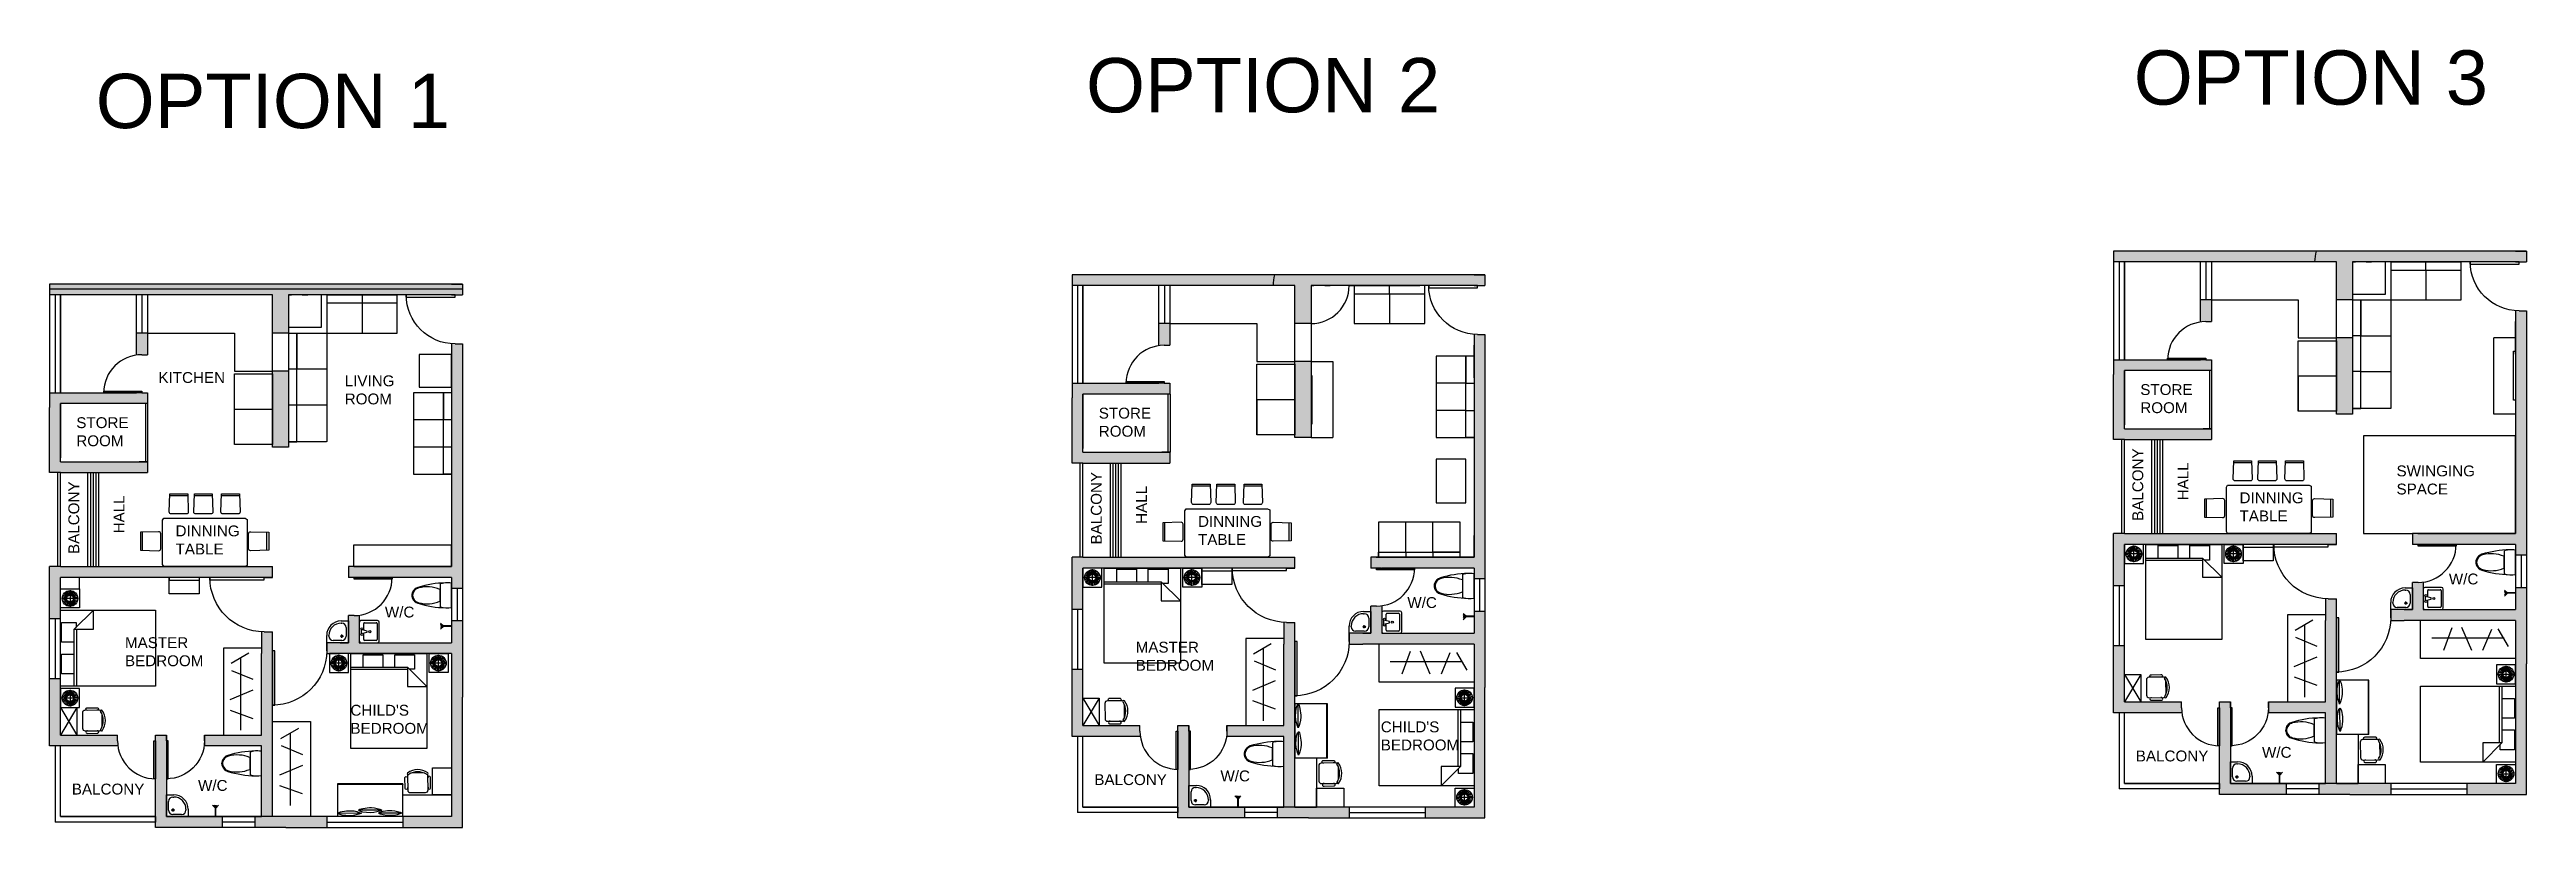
# Model space of a CAD drawing. Header units: millimetres. Extents: x 49 to 45643, y -9902 to 4416.
import ezdxf

# ---------------------------------------------------------------- set-up
doc = ezdxf.new("R2010")
doc.units = ezdxf.units.MM
doc.header["$MEASUREMENT"] = 0
doc.layers.get('0').update_dxf_attribs({"color": 255})
doc.layers.add('A1-Furniture', color=12, linetype='Continuous')
doc.styles.get("Standard").update_dxf_attribs({"font": 'arial.ttf'})

# ---------------------------------------------------------------- blocks, each defined once
blk = doc.blocks.new('*U2')
for p, q in [((0, 0), (0, -6)), ((40, 0), (40, -6))]:
    blk.add_line(p, q)
blk.add_lwpolyline([(0, 0), (0, 40), (1.75, 40), (1.75, 0)], close=True)
blk.add_arc((0, 0), 40, 0, 90)
blk = doc.blocks.new('*U3')
for p, q in [((0, 0), (0, -6)), ((40, 0), (40, -6))]:
    blk.add_line(p, q)
blk.add_lwpolyline([(0, 0), (40, 0), (40, -1.75), (0, -1.75)], close=True)
blk = doc.blocks.new('ban6c 1200x2100')
for points in [[(236, 2730), (221, 3178), (-221, 3178), (-236, 2730, 0.424007), (-186, 2678), (186, 2678, 0.424007)], [(726, 2467), (1175, 2452), (1175, 2010), (726, 1995, -0.424007), (675, 2045), (675, 2417, -0.424007)], [(726, 1857), (1175, 1842), (1175, 1401), (726, 1386, -0.424007), (675, 1436), (675, 1807, -0.424007)], [(726, 1185), (1175, 1170), (1175, 729), (726, 714, -0.424007), (675, 764), (675, 1135, -0.424007)], [(236, 448), (221, 0), (-221, 0), (-236, 448, -0.424007), (-186, 500), (186, 500, -0.424007)]]:
    blk.add_lwpolyline(points, format="xyb", close=True)
for points in [[(-222, 3128), (223, 3128)], [(1125, 2008), (1125, 2453)], [(1125, 1399), (1125, 1844)], [(1125, 727), (1125, 1172)], [(-222, 50), (223, 50)]]:
    blk.add_lwpolyline(points)
blk.add_lwpolyline([(-578, 2634), (518, 2634), (570, 2604), (570, 585), (540, 534), (-600, 534), (-630, 585), (-630, 2604)], close=True)
blk = doc.blocks.new('g.doi2000x2400')
for p, q in [((-1050, -240), (-1470, -240)), ((-1260, -450), (-1260, -30)), ((475, -403), (-960, -403)), ((1463, -240), (1043, -240)), ((1253, -450), (1253, -30))]:
    blk.add_line(p, q)
at = {"color": 44}
for p, q in [((-1345, -232), (-1456, -220)), ((-1345, -249), (-1456, -261)), ((-1341, -214), (-1447, -180)), ((-1341, -267), (-1447, -301)), ((-1334, -198), (-1430, -142)), ((-1334, -283), (-1430, -339)), ((-1324, -183), (-1406, -109)), ((-1324, -298), (-1406, -372)), ((-1310, -172), (-1376, -81)), ((-1310, -309), (-1376, -399)), ((-1295, -163), (-1340, -61)), ((-1295, -318), (-1340, -420)), ((-1278, -157), (-1301, -48)), ((-1278, -324), (-1301, -433)), ((-1242, -157), (-1219, -48)), ((-1242, -324), (-1219, -433)), ((-1226, -163), (-1180, -61)), ((-1226, -318), (-1180, -420)), ((-1210, -172), (-1145, -81)), ((-1210, -309), (-1145, -399)), ((-1197, -183), (-1114, -109)), ((-1197, -298), (-1114, -372)), ((-1186, -198), (-1090, -142)), ((-1186, -283), (-1090, -339)), ((-1179, -214), (-1073, -180)), ((-1179, -267), (-1073, -301)), ((-1175, -232), (-1065, -220)), ((-1175, -249), (-1065, -261)), ((1168, -232), (1058, -220)), ((1168, -249), (1058, -261)), ((1172, -214), (1066, -180)), ((1172, -267), (1066, -301)), ((1179, -198), (1083, -142)), ((1179, -283), (1083, -339)), ((1190, -183), (1107, -109)), ((1190, -298), (1107, -372)), ((1203, -172), (1138, -81)), ((1203, -309), (1138, -399)), ((1219, -163), (1173, -61)), ((1219, -318), (1173, -420)), ((1236, -157), (1212, -48)), ((1236, -324), (1212, -433)), ((1271, -157), (1294, -48)), ((1271, -324), (1294, -433)), ((1288, -163), (1333, -61)), ((1288, -318), (1333, -420)), ((1303, -172), (1369, -81)), ((1303, -309), (1369, -399)), ((1317, -183), (1399, -109)), ((1317, -298), (1399, -372)), ((1327, -198), (1423, -142)), ((1327, -283), (1423, -339)), ((1334, -214), (1440, -180)), ((1334, -267), (1440, -301)), ((1338, -232), (1449, -220)), ((1338, -249), (1449, -261))]:
    blk.add_line(p, q, dxfattribs=at)
for points in [[(960, 0), (960, -2400), (-960, -2400), (-960, 0)], [(1020, 0), (1500, 0), (1500, -480), (1020, -480)], [(-1020, 0), (-1500, 0), (-1500, -480), (-1020, -480)]]:
    blk.add_lwpolyline(points, close=True)
for points in [[(-960, -346), (475, -346), (475, -830), (960, -830), (475, -346)], [(-648, -346), (-648, -29), (-149, -29), (-149, -346)], [(149, -346), (149, -29), (648, -29), (648, -394), (523, -394)]]:
    blk.add_lwpolyline(points)
for centre, radius in [((-1260, -240), 197), ((-1260, -240), 85.2), ((1253, -240), 197), ((1253, -240), 85.2)]:
    blk.add_circle(centre, radius)
blk = doc.blocks.new('ghe 2')
blk.add_line((-466, 151), (-466, -151))
for points in [[(-434, 213, 0.829608), (-466, 243, 0.333333), (-466, -243, 0.829608), (-434, -213)], [(-433, 213, 0.290756), (-433, -213)], [(-433, -236, 0.120944), (-405, -243), (-61, -243, 0.414214), (0, -182), (0, 182, 0.414214), (-61, 243), (-405, 243, 0.120944), (-433, 236)], [(-121, 243, 1.333333), (-121, 304), (-362, 304, 1), (-344, 243)], [(-121, -244, -1.333333), (-121, -305), (-344, -305, -1.333333), (-344, -244)]]:
    blk.add_lwpolyline(points, format="xyb")
blk = doc.blocks.new('lavabo8')
for p, q in [((0, 0), (0, 450)), ((0, 450), (150, 450)), ((450, 0), (0, 0)), ((45, 135), (45, 315)), ((103, 135), (167, 135)), ((135, 405), (150, 405)), ((135, 167), (135, 103)), ((315, 45), (135, 45)), ((405, 150), (405, 135)), ((450, 150), (450, 0))]:
    blk.add_line(p, q)
blk.add_circle((135, 135), 21.2)
for centre, radius, start, end in [((135, 315), 90, 90, 180), ((135, 135), 90, 180, 270), ((150, 150), 300, 0, 90), ((150, 150), 255, 0, 90), ((315, 135), 90, 270, 0)]:
    blk.add_arc(centre, radius, start, end)
blk = doc.blocks.new('mb-xibet2')
for p, q in [((225, 0), (-225, 0)), ((231, -51), (225, 0)), ((214, -206), (-214, -206)), ((-110, -216), (110, -216)), ((214, -206), (225, -154)), ((225, -154), (231, -104)), ((231, -104), (231, -51))]:
    blk.add_line(p, q)
for centre, radius, start, end in [((241, -78), 472, 170.5377, 187.7399), ((1627, -72), 1858, 181.2224, 197.2477), ((241, -78), 472, 187.7399, 195.822), ((457, -452), 614, 157.3737, 194.7786), ((-457, -452), 614, 345.2214, 22.6263), ((-1627, -72), 1858, 342.7523, 358.7776), ((12, -573), 167, 197.2477, 249.5476), ((24, -566), 166, 194.7786, 226.8543), ((0, -591), 131, 226.8543, 313.1457), ((0, -607), 131, 249.5476, 290.4524), ((-12, -573), 167, 290.4524, 342.7523), ((-24, -566), 166, 313.1457, 345.2214)]:
    blk.add_arc(centre, radius, start, end)
blk = doc.blocks.new('lavabo2')
for p, q in [((212.5, 0), (-212.5, 0)), ((-250, -37.5), (-250, -412.5)), ((-212.5, -450), (212.5, -450)), ((-200, -381.25), (-200, -118.75)), ((-181.25, -100), (-31.25, -100)), ((181.25, -400), (-181.25, -400)), ((-37.5, -50), (37.5, -50)), ((-37.5, -75), (-12.5, -175)), ((-12.5, -175), (12.5, -175)), ((12.5, -175), (37.5, -75)), ((31.25, -100), (181.25, -100)), ((200, -118.75), (200, -381.25)), ((250, -412.5), (250, -37.5))]:
    blk.add_line(p, q)
for centre in [(-62.5, -62.5), (0, -237.5), (62.5, -62.5)]:
    blk.add_circle(centre, 25)
for centre, radius, start, end in [((-212.5, -37.5), 37.5, 90, 180), ((212.5, -37.5), 37.5, 0, 90), ((-212.5, -412.5), 37.5, 180, 270), ((-181.25, -118.75), 18.75, 90, 180), ((-181.25, -381.25), 18.75, 180, 270), ((181.25, -118.75), 18.75, 0, 90), ((181.25, -381.25), 18.75, 270, 0), ((212.5, -412.5), 37.5, 270, 0)]:
    blk.add_arc(centre, radius, start, end)

msp = doc.modelspace()

# ---------------------------------------------------------------- hatches: boundary and pattern name
h = msp.add_hatch(color=7)
h.dxf.hatch_style = 1
h.paths.add_polyline_path([(39843, -193), (39643, -193), (39643, -600, -0.034047), (39738, -593), (39843, -593)])
h.paths.add_polyline_path([(45643, 707), (45443, 707), (38243, 707), (38043, 707), (38043, 507), (38243, 507), (39643, 507), (39843, 507), (42143, 507), (42143, -193), (42443, -193), (42443, 507), (42493, 507), (45443, 507), (45508, 507), (45643, 507)])
h = msp.add_hatch(color=7)
h.dxf.hatch_style = 1
h.paths.add_polyline_path([(1851, -802), (1651, -802), (1651, -1209, -0.034047), (1746, -1202), (1851, -1202)])
h.paths.add_polyline_path([(7651, 98), (7451, 98), (251, 98), (51, 98), (51, -102), (251, -102), (1651, -102), (1851, -102), (4151, -102), (4151, -802), (4451, -802), (4451, -102), (4501, -102), (7451, -102), (7516, -102), (7651, -102)])
h = msp.add_hatch(color=7)
h.dxf.hatch_style = 1
h.paths.add_polyline_path([(20671, -628), (20471, -628), (20471, -1034, -0.034047), (20566, -1028), (20671, -1028)])
h.paths.add_polyline_path([(26471, 272), (26271, 272), (19071, 272), (18871, 272), (18871, 72), (19071, 72), (20471, 72), (20671, 72), (22971, 72), (22971, -628), (23271, -628), (23271, 72), (23321, 72), (26271, 72), (26336, 72), (26471, 72)])
h = msp.add_hatch(color=7)
h.dxf.hatch_style = 1
h.paths.add_polyline_path([(41943, -7593), (40893, -7593), (40893, -7698), (40893, -7793), (41943, -7793), (41943, -9093), (42143, -9093), (42143, -5693), (41993, -5693, -0.012506), (41943, -5692), (41943, -5992), (41943, -6093)])
h.paths.add_polyline_path([(41943, -9093), (41818, -9093), (41818, -9193), (41818, -9293), (42393, -9293), (43143, -9293), (43143, -9093)])
h.paths.add_polyline_path([(40193, -9093), (40193, -8693), (40193, -7593), (39993, -7593), (39993, -7698), (39993, -8398), (39993, -9293), (40043, -9293), (41218, -9293), (41218, -9093)])
h.paths.add_polyline_path([(45443, -9293), (45643, -9293), (45643, -9093), (45643, -6893), (45643, -5493), (45443, -5493), (45443, -5893), (43743, -5893), (43743, -5387, -0.034047), (43648, -5393), (43543, -5393), (43543, -5893), (43143, -5893), (43143, -6043), (43143, -6093), (43193, -6093), (43393, -6093), (43793, -6093), (45443, -6093), (45443, -6893), (45443, -9093), (45093, -9093), (44643, -9093), (44543, -9093), (44543, -9293)])
h.paths.add_polyline_path([(44348, -4693), (45065, -4693), (45443, -4693), (45443, -4893), (45643, -4893), (45643, -393), (45508, -393, -0.018073), (45443, -391), (45443, -4293), (45443, -4493), (43643, -4493), (43593, -4493), (43543, -4493), (43543, -4693), (43648, -4693)])
h = msp.add_hatch(color=7)
h.dxf.hatch_style = 1
h.paths.add_polyline_path([(22771, -8028), (21721, -8028), (21721, -8133), (21721, -8228), (22771, -8228), (22771, -9528), (22971, -9528), (22971, -6128), (22821, -6128, -0.012506), (22771, -6126), (22771, -6426), (22771, -6528)])
h.paths.add_polyline_path([(22771, -9528), (22647, -9528), (22647, -9628), (22647, -9728), (23221, -9728), (23971, -9728), (23971, -9528)])
h.paths.add_polyline_path([(21021, -9528), (21021, -9128), (21021, -8028), (20821, -8028), (20821, -8133), (20821, -8833), (20821, -9728), (20871, -9728), (22047, -9728), (22047, -9528)])
h.paths.add_polyline_path([(26271, -9728), (26471, -9728), (26471, -9528), (26471, -7328), (26471, -5928), (26271, -5928), (26271, -6328), (24571, -6328), (24571, -5821, -0.034047), (24476, -5828), (24371, -5828), (24371, -6328), (23971, -6328), (23971, -6478), (23971, -6528), (24021, -6528), (24221, -6528), (24621, -6528), (26271, -6528), (26271, -7328), (26271, -9528), (25921, -9528), (25471, -9528), (25371, -9528), (25371, -9728)])
h.paths.add_polyline_path([(25176, -5128), (25894, -5128), (26271, -5128), (26271, -5328), (26471, -5328), (26471, -828), (26336, -828, -0.018073), (26271, -825), (26271, -4728), (26271, -4928), (24471, -4928), (24421, -4928), (24371, -4928), (24371, -5128), (24476, -5128)])
h = msp.add_hatch(color=7)
h.dxf.hatch_style = 1
h.paths.add_polyline_path([(42443, -893), (42143, -893), (42143, -2293), (42443, -2293)])
h = msp.add_hatch(color=7)
h.dxf.hatch_style = 1
h.paths.add_polyline_path([(4151, -6302), (4001, -6302, -0.012506), (3951, -6301), (3951, -6601), (3951, -6702), (3951, -8202), (2901, -8202), (2901, -8307), (2901, -8402), (3951, -8402), (3951, -9702), (4151, -9702)])
h.paths.add_polyline_path([(5151, -9702), (3951, -9702), (3826, -9702), (3826, -9802), (3826, -9902), (4401, -9902), (5151, -9902)])
h.paths.add_polyline_path([(3226, -9702), (2201, -9702), (2201, -9302), (2201, -8202), (2001, -8202), (2001, -8307), (2001, -9007), (2001, -9902), (2051, -9902), (3226, -9902)])
h.paths.add_polyline_path([(7651, -9702), (7651, -7502), (7651, -6102), (7451, -6102), (7451, -6502), (5751, -6502), (5751, -5996, -0.034047), (5656, -6002), (5551, -6002), (5551, -6502), (5151, -6502), (5151, -6652), (5151, -6702), (5201, -6702), (5551, -6702), (5801, -6702), (6994, -6702), (7451, -6702), (7451, -7502), (7451, -9702), (6651, -9702), (6551, -9702), (6551, -9902), (7451, -9902), (7651, -9902)])
h.paths.add_polyline_path([(7651, -1002), (7516, -1002, -0.018073), (7451, -1000), (7451, -4902), (7451, -5102), (5651, -5102), (5601, -5102), (5551, -5102), (5551, -5302), (5656, -5302), (6356, -5302), (7073, -5302), (7451, -5302), (7451, -5502), (7651, -5502)])
h = msp.add_hatch(color=7)
h.dxf.hatch_style = 1
h.paths.add_polyline_path([(23271, -1328), (22971, -1328), (22971, -2728), (23271, -2728)])
h = msp.add_hatch(color=7)
h.dxf.hatch_style = 1
h.paths.add_polyline_path([(38243, -1493), (39843, -1493), (39843, -1293), (39738, -1293), (39038, -1293), (38143, -1293), (38043, -1293), (38043, -1563), (38043, -2763), (38243, -2763), (38743, -2763), (39643, -2763), (39843, -2763), (39843, -2563), (39806, -2563), (39693, -2563), (39643, -2563), (38243, -2563), (38243, -2443)])
h.paths.add_polyline_path([(42143, -4493), (38793, -4493), (38243, -4493), (38193, -4493), (38043, -4493), (38043, -5453), (38243, -5453), (38243, -5293), (38243, -4693), (42143, -4693)])
h.paths.add_polyline_path([(38243, -6553), (38043, -6553), (38043, -7793), (39299, -7793, -0.034047), (39293, -7698), (39293, -7593), (38243, -7593)])
h = msp.add_hatch(color=7)
h.dxf.hatch_style = 1
h.paths.add_polyline_path([(4451, -1502), (4151, -1502), (4151, -2902), (4451, -2902)])
h = msp.add_hatch(color=7)
h.dxf.hatch_style = 1
h.paths.add_polyline_path([(19071, -1928), (20671, -1928), (20671, -1728), (20566, -1728), (19866, -1728), (18971, -1728), (18871, -1728), (18871, -1998), (18871, -3198), (19071, -3198), (19571, -3198), (20471, -3198), (20671, -3198), (20671, -2998), (20635, -2998), (20521, -2998), (20471, -2998), (19071, -2998), (19071, -2878)])
h.paths.add_polyline_path([(22971, -4928), (19621, -4928), (19071, -4928), (19021, -4928), (18871, -4928), (18871, -5888), (19071, -5888), (19071, -5728), (19071, -5128), (22971, -5128)])
h.paths.add_polyline_path([(19071, -6988), (18871, -6988), (18871, -8228), (20128, -8228, -0.034047), (20121, -8133), (20121, -8028), (19071, -8028)])
h = msp.add_hatch(color=7)
h.dxf.hatch_style = 1
h.paths.add_polyline_path([(251, -2102), (1851, -2102), (1851, -1902), (1746, -1902), (1046, -1902), (151, -1902), (51, -1902), (51, -2172), (51, -3372), (251, -3372), (751, -3372), (1651, -3372), (1851, -3372), (1851, -3172), (1814, -3172), (1701, -3172), (1651, -3172), (251, -3172), (251, -3052)])
h.paths.add_polyline_path([(4151, -5102), (801, -5102), (251, -5102), (201, -5102), (51, -5102), (51, -6062), (251, -6062), (251, -5902), (251, -5302), (4151, -5302)])
h.paths.add_polyline_path([(251, -7162), (51, -7162), (51, -8402), (1307, -8402, -0.034047), (1301, -8307), (1301, -8202), (251, -8202)])

# ---------------------------------------------------------------- linework, layer by layer
for p, q in [((38243, 507), (38043, 507)), ((38243, 507), (38143, 507)), ((38143, 507), (38143, -1293)), ((39643, -600), (39643, 507)), ((39743, 507), (39743, -193)), ((39843, 507), (39843, -593)), ((39843, 507), (39843, -193)), ((42143, -2293), (42143, 507)), ((42443, 507), (42443, -2293)), ((42693, 507), (42793, 507)), ((43043, 507), (43043, -93)), ((19071, 72), (18871, 72)), ((19071, 72), (18971, 72)), ((18971, 72), (18971, -1728)), ((20471, -1034), (20471, 72)), ((20571, 72), (20571, -628)), ((20671, 72), (20671, -1028)), ((20671, 72), (20671, -628)), ((22971, -2728), (22971, 72)), ((23271, 72), (23271, -2728)), ((23521, 72), (23621, 72)), ((251, -102), (51, -102)), ((251, -102), (151, -102)), ((151, -102), (151, -1902)), ((1651, -1209), (1651, -102)), ((1751, -102), (1751, -802)), ((1851, -102), (1851, -1202)), ((1851, -102), (1851, -802)), ((4151, -2902), (4151, -102)), ((4451, -102), (4451, -2902)), ((4701, -102), (4801, -102)), ((43043, -93), (42443, -93)), ((38043, -1293), (38143, -1293)), ((38143, -1293), (39643, -1293)), ((39843, -1293), (39843, -1493)), ((18871, -1728), (18971, -1728)), ((18971, -1728), (20471, -1728)), ((20671, -1728), (20671, -1928)), ((39843, -1493), (38243, -1493)), ((51, -1902), (151, -1902)), ((151, -1902), (1651, -1902)), ((1851, -2102), (251, -2102)), ((1851, -1902), (1851, -2102)), ((20671, -1928), (19071, -1928)), ((23271, -2728), (22971, -2728)), ((38243, -2563), (39643, -2563)), ((39643, -2563), (39843, -2563)), ((39843, -2563), (39843, -2763)), ((42443, -2293), (42143, -2293)), ((251, -3172), (1651, -3172)), ((1651, -3172), (1851, -3172)), ((1851, -3172), (1851, -3372)), ((4451, -2902), (4151, -2902)), ((4451, -2802), (4601, -2802)), ((19071, -2998), (20471, -2998)), ((20471, -2998), (20671, -2998)), ((20671, -2998), (20671, -3198)), ((38243, -2763), (39643, -2763)), ((38243, -2763), (38743, -2763)), ((38743, -2763), (38743, -4493)), ((38943, -2763), (38943, -4493)), ((39643, -2763), (39843, -2763)), ((251, -3372), (1651, -3372)), ((251, -3372), (751, -3372)), ((751, -3372), (751, -5102)), ((951, -3372), (951, -5102)), ((1651, -3372), (1851, -3372)), ((19071, -3198), (20471, -3198)), ((19071, -3198), (19571, -3198)), ((19571, -3198), (19571, -4928)), ((19771, -3198), (19771, -4928)), ((20471, -3198), (20671, -3198)), ((38243, -4493), (38793, -4493)), ((38793, -4493), (42143, -4493)), ((42143, -4693), (42143, -4493)), ((43593, -4493), (43543, -4493)), ((43543, -4493), (43543, -4693)), ((19071, -4928), (19621, -4928)), ((19621, -4928), (22971, -4928)), ((22971, -5128), (22971, -4928)), ((24421, -4928), (24371, -4928)), ((24371, -4928), (24371, -5128)), ((42143, -4693), (38243, -4693)), ((43733, -4693), (43543, -4693)), ((251, -5102), (801, -5102)), ((4151, -5302), (251, -5302)), ((801, -5102), (4151, -5102)), ((4151, -5302), (4151, -5102)), ((5601, -5102), (5551, -5102)), ((5551, -5102), (5551, -5302)), ((5741, -5302), (5551, -5302)), ((22971, -5128), (19071, -5128)), ((24561, -5128), (24371, -5128)), ((38243, -5453), (38043, -5453)), ((38243, -5453), (38143, -5453)), ((38143, -5453), (38143, -6553)), ((43543, -5893), (43543, -5393)), ((43743, -5387), (43743, -5893)), ((19071, -5888), (18871, -5888)), ((19071, -5888), (18971, -5888)), ((18971, -5888), (18971, -6988)), ((24371, -6328), (24371, -5828)), ((24571, -5821), (24571, -6328)), ((41943, -5692), (41943, -6093)), ((42143, -9093), (42143, -5693)), ((43393, -5893), (43543, -5893)), ((43743, -5893), (45443, -5893)), ((251, -6062), (51, -6062)), ((251, -6062), (151, -6062)), ((151, -6062), (151, -7162)), ((3951, -6301), (3951, -6702)), ((4151, -9702), (4151, -6302)), ((5551, -6502), (5551, -6002)), ((5751, -5996), (5751, -6502)), ((22771, -6126), (22771, -6528)), ((22971, -9528), (22971, -6128)), ((24221, -6328), (24371, -6328)), ((24571, -6328), (26271, -6328)), ((41943, -7593), (41943, -6093)), ((43793, -6093), (43393, -6093)), ((45443, -6093), (43793, -6093)), ((3951, -8202), (3951, -6702)), ((5401, -6502), (5551, -6502)), ((5801, -6702), (5401, -6702)), ((5751, -6502), (7451, -6502)), ((7451, -6702), (5801, -6702)), ((22771, -8028), (22771, -6528)), ((24621, -6528), (24221, -6528)), ((26271, -6528), (24621, -6528)), ((38043, -6553), (38243, -6553)), ((51, -7162), (251, -7162)), ((18871, -6988), (19071, -6988)), ((38243, -7593), (39293, -7593)), ((251, -8202), (1301, -8202)), ((19071, -8028), (20121, -8028)), ((39299, -7793), (38043, -7793)), ((41943, -7793), (40893, -7793)), ((41943, -9093), (41943, -7793)), ((1307, -8402), (51, -8402)), ((3951, -8402), (2901, -8402)), ((3951, -9702), (3951, -8402)), ((20128, -8228), (18871, -8228)), ((22771, -8228), (21721, -8228)), ((22771, -9528), (22771, -8228)), ((43143, -9093), (43143, -9293)), ((43143, -9093), (43143, -9193)), ((44543, -9093), (44543, -9293)), ((23971, -9528), (23971, -9728)), ((23971, -9528), (23971, -9628)), ((25371, -9528), (25371, -9728)), ((43143, -9193), (44543, -9193)), ((5151, -9702), (5151, -9902)), ((5151, -9702), (5151, -9802)), ((5151, -9802), (6551, -9802)), ((6551, -9702), (6551, -9902)), ((23971, -9628), (25371, -9628))]:
    msp.add_line(p, q)
at = {"color": 7, "true_color": 0xffffff}
for p, q in [((38243, -1293), (38243, 507)), ((39643, 507), (38243, 507)), ((38243, 507), (38243, -1293)), ((42143, 507), (39843, 507)), ((42143, 507), (39843, 507)), ((42143, 507), (39843, 507)), ((45443, 507), (42443, 507)), ((42493, 507), (42443, 507)), ((45443, 507), (42443, 507)), ((42443, 507), (42493, 507)), ((45443, 507), (42693, 507)), ((45443, 707), (45643, 707)), ((45443, 507), (45643, 507)), ((45643, 707), (45643, 507)), ((7451, 98), (7651, 98)), ((7651, 98), (7651, -102)), ((19071, -1728), (19071, 72)), ((20471, 72), (19071, 72)), ((19071, 72), (19071, -1728)), ((22971, 72), (20671, 72)), ((22971, 72), (20671, 72)), ((22971, 72), (20671, 72)), ((26271, 72), (23271, 72)), ((23321, 72), (23271, 72)), ((26271, 72), (23271, 72)), ((23271, 72), (23321, 72)), ((26271, 72), (23521, 72)), ((26271, 272), (26471, 272)), ((26271, 72), (26471, 72)), ((26471, 272), (26471, 72)), ((251, -102), (251, -1902)), ((1651, -102), (251, -102)), ((251, -1902), (251, -102)), ((4151, -102), (1851, -102)), ((4151, -102), (1851, -102)), ((4151, -102), (1851, -102)), ((7451, -102), (4451, -102)), ((4501, -102), (4451, -102)), ((7451, -102), (4451, -102)), ((4451, -102), (4501, -102)), ((7451, -102), (4701, -102)), ((7451, -102), (7651, -102)), ((45443, -391), (45443, -4493)), ((45443, -391), (45443, -4293)), ((45443, -391), (45443, -4293)), ((45643, -393), (45643, -4893)), ((26271, -825), (26271, -4928)), ((26271, -825), (26271, -4728)), ((26271, -825), (26271, -4728)), ((26471, -828), (26471, -5328)), ((7451, -1000), (7451, -5102)), ((7451, -1000), (7451, -4902)), ((7451, -1000), (7451, -4902)), ((7651, -1002), (7651, -5502)), ((38043, -2763), (38043, -1563)), ((38243, -1563), (38243, -1493)), ((38243, -1493), (38243, -2493)), ((38243, -2443), (38243, -1563)), ((51, -3372), (51, -2172)), ((251, -2172), (251, -2102)), ((251, -2102), (251, -3102)), ((251, -3052), (251, -2172)), ((18871, -3198), (18871, -1998)), ((19071, -1998), (19071, -1928)), ((19071, -1928), (19071, -2928)), ((19071, -2878), (19071, -1998)), ((38243, -2563), (38243, -2443)), ((251, -3172), (251, -3052)), ((19071, -2998), (19071, -2878)), ((38243, -4493), (38243, -2763)), ((251, -5102), (251, -3372)), ((19071, -4928), (19071, -3198)), ((38043, -7793), (38043, -4493)), ((45443, -4293), (45443, -4493)), ((7451, -4902), (7451, -5102)), ((18871, -8228), (18871, -4928)), ((26271, -4728), (26271, -4928)), ((38243, -7593), (38243, -4693)), ((45443, -4693), (45443, -4893)), ((45443, -4893), (45443, -5893)), ((45443, -4893), (45443, -5893)), ((45643, -4893), (45643, -6893)), ((51, -8402), (51, -5102)), ((251, -8202), (251, -5302)), ((7451, -5302), (7451, -5502)), ((19071, -8028), (19071, -5128)), ((26271, -5128), (26271, -5328)), ((26271, -5328), (26271, -6328)), ((26271, -5328), (26271, -6328)), ((26471, -5328), (26471, -7328)), ((7451, -5502), (7451, -6502)), ((7451, -5502), (7451, -6502)), ((7651, -5502), (7651, -7502)), ((45443, -6093), (45443, -6893)), ((7451, -6702), (7451, -7502)), ((26271, -6528), (26271, -7328)), ((45443, -6893), (45443, -9093)), ((7451, -7502), (7451, -9702)), ((26271, -7328), (26271, -9528)), ((41943, -9093), (40193, -9093)), ((40193, -9093), (41943, -9093)), ((45443, -9093), (41943, -9093)), ((42393, -9093), (42143, -9093)), ((45443, -9093), (42393, -9093)), ((45443, -9093), (42393, -9093)), ((22771, -9528), (21021, -9528)), ((21021, -9528), (22771, -9528)), ((26271, -9528), (22771, -9528)), ((23221, -9528), (22971, -9528)), ((26271, -9528), (23221, -9528)), ((26271, -9528), (23221, -9528)), ((42393, -9293), (40043, -9293)), ((4401, -9902), (2051, -9902)), ((2201, -9702), (3951, -9702)), ((3951, -9702), (2201, -9702)), ((7451, -9702), (3951, -9702)), ((4401, -9702), (4151, -9702)), ((7451, -9702), (4401, -9702)), ((7451, -9702), (4401, -9702)), ((23221, -9728), (20871, -9728))]:
    msp.add_line(p, q, dxfattribs=at)
at = {"color": 2}
for p, q in [((39843, 507), (39643, 507)), ((39843, 507), (39743, 507)), ((20671, 72), (20471, 72)), ((20671, 72), (20571, 72)), ((1851, -102), (1651, -102)), ((1851, -102), (1751, -102)), ((39843, -193), (39643, -193)), ((1851, -802), (1651, -802)), ((20671, -628), (20471, -628)), ((45043, -2293), (45043, -893)), ((45443, -893), (45043, -893)), ((23671, -1328), (23671, -2728)), ((23271, -2728), (23671, -2728)), ((45443, -2693), (42643, -2693)), ((42643, -2693), (42643, -4493)), ((45443, -4493), (45443, -2693)), ((26121, -3126), (25571, -3126)), ((25571, -3126), (25571, -3926)), ((26121, -3926), (26121, -3126)), ((25571, -3926), (26121, -3926)), ((42643, -4493), (43543, -4493)), ((40430, -4993), (40430, -4693)), ((40430, -4693), (40430, -4743)), ((40430, -4743), (40980, -4743)), ((40980, -4993), (40430, -4993)), ((40993, -4693), (40793, -4693)), ((40980, -4693), (40980, -4993)), ((45643, -4893), (45443, -4893)), ((45643, -4893), (45543, -4893)), ((45543, -4893), (45543, -5493)), ((3001, -5302), (2801, -5302)), ((21259, -5428), (21259, -5128)), ((21259, -5128), (21259, -5178)), ((21259, -5178), (21809, -5178)), ((21809, -5428), (21259, -5428)), ((21821, -5128), (21621, -5128)), ((21809, -5128), (21809, -5428)), ((26471, -5328), (26271, -5328)), ((26471, -5328), (26371, -5328)), ((26371, -5328), (26371, -5928)), ((7651, -5502), (7451, -5502)), ((7651, -5502), (7551, -5502)), ((7551, -5502), (7551, -6102)), ((41943, -5692), (41943, -5992)), ((45294, -5582), (45240, -5535)), ((45293, -5587), (45240, -5558)), ((45293, -5587), (45240, -5618)), ((45293, -5587), (45240, -5587)), ((45294, -5592), (45240, -5645)), ((45443, -5582), (45294, -5582)), ((45443, -5592), (45294, -5592)), ((45643, -5493), (45443, -5493)), ((3951, -6301), (3951, -6601)), ((7303, -6191), (7248, -6144)), ((7301, -6196), (7248, -6167)), ((7301, -6196), (7248, -6227)), ((7301, -6196), (7248, -6196)), ((7303, -6201), (7248, -6254)), ((7451, -6191), (7303, -6191)), ((7451, -6201), (7303, -6201)), ((7651, -6102), (7451, -6102)), ((22771, -6126), (22771, -6426)), ((26123, -6016), (26068, -5970)), ((26122, -6022), (26068, -5992)), ((26122, -6022), (26068, -6053)), ((26122, -6022), (26068, -6022)), ((26123, -6026), (26068, -6079)), ((26271, -6016), (26123, -6016)), ((26271, -6026), (26123, -6026)), ((26471, -5928), (26271, -5928)), ((41943, -5992), (41243, -5992)), ((41243, -5992), (41243, -7593)), ((41709, -6088), (41383, -6276)), ((41559, -6168), (41559, -7502)), ((43693, -6793), (43693, -6093)), ((44267, -6227), (44115, -6644)), ((44634, -6646), (44453, -6225)), ((44999, -6256), (44836, -6647)), ((45312, -6572), (45124, -6246)), ((45443, -6093), (45443, -6793)), ((22771, -6426), (22071, -6426)), ((22071, -6426), (22071, -8028)), ((22538, -6522), (22212, -6711)), ((22221, -6836), (22613, -6999)), ((22387, -6602), (22387, -7937)), ((24521, -7228), (24521, -6528)), ((25096, -6661), (24944, -7078)), ((25463, -7080), (25282, -6659)), ((25827, -6690), (25664, -7082)), ((26141, -7006), (25952, -6680)), ((26271, -6528), (26271, -7228)), ((41783, -6766), (41362, -6947)), ((41393, -6402), (41785, -6565)), ((45443, -6793), (43693, -6793)), ((45233, -6421), (43898, -6421)), ((22611, -7201), (22191, -7381)), ((26271, -7228), (24521, -7228)), ((26061, -6856), (24726, -6856)), ((38243, -7087), (38543, -7087)), ((38243, -7087), (38543, -7593)), ((38543, -7087), (38243, -7593)), ((38543, -7087), (38543, -7593)), ((41364, -7133), (41781, -7285)), ((42743, -7193), (42143, -7193)), ((42143, -7193), (42143, -8193)), ((42204, -7631), (42202, -7201)), ((42733, -8193), (42733, -7193)), ((42743, -8193), (42743, -7193)), ((19071, -7521), (19371, -7521)), ((19071, -7521), (19371, -8028)), ((19371, -7521), (19071, -8028)), ((19371, -7521), (19371, -8028)), ((22192, -7567), (22610, -7720)), ((23571, -7628), (22971, -7628)), ((22971, -7628), (22971, -8628)), ((23033, -8066), (23031, -7635)), ((23561, -8628), (23561, -7628)), ((23571, -8628), (23571, -7628)), ((42211, -8136), (42208, -7705)), ((23039, -8570), (23037, -8140)), ((38243, -7793), (38143, -7793)), ((38143, -7793), (38143, -9193)), ((38243, -9093), (38243, -7793)), ((42542, -8193), (42143, -8193)), ((42743, -8193), (42143, -8193)), ((42542, -8193), (42542, -9093)), ((251, -8402), (151, -8402)), ((151, -8402), (151, -9802)), ((251, -9702), (251, -8402)), ((19071, -8228), (18971, -8228)), ((18971, -8228), (18971, -9628)), ((19071, -9528), (19071, -8228)), ((23371, -8628), (22971, -8628)), ((23571, -8628), (22971, -8628)), ((23371, -8628), (23371, -9528)), ((39993, -9093), (38243, -9093)), ((38243, -9093), (39993, -9093)), ((39993, -9093), (39993, -9193)), ((41095, -8940), (41042, -8885)), ((41099, -8939), (41069, -8885)), ((41095, -9093), (41095, -8940)), ((41099, -8939), (41129, -8885)), ((41099, -8939), (41099, -8885)), ((41105, -8940), (41151, -8885)), ((41105, -9093), (41105, -8940)), ((41218, -9093), (41218, -9293)), ((41818, -9093), (41818, -9293)), ((41818, -9093), (41818, -9193)), ((42143, -9093), (42542, -9093)), ((42542, -9093), (42542, -8743)), ((42542, -8743), (43042, -8743)), ((42542, -9093), (42542, -9015)), ((43042, -8743), (43042, -9093)), ((45443, -9093), (44643, -9093)), ((3103, -9549), (3050, -9494)), ((3108, -9548), (3077, -9494)), ((3103, -9702), (3103, -9549)), ((3108, -9548), (3137, -9494)), ((3108, -9548), (3108, -9494)), ((3113, -9549), (3160, -9494)), ((3113, -9702), (3113, -9549)), ((20821, -9528), (19071, -9528)), ((19071, -9528), (20821, -9528)), ((20821, -9528), (20821, -9628)), ((21923, -9374), (21870, -9319)), ((21928, -9373), (21897, -9319)), ((21923, -9528), (21923, -9374)), ((21928, -9373), (21958, -9319)), ((21928, -9373), (21928, -9319)), ((21933, -9374), (21980, -9319)), ((21933, -9528), (21933, -9374)), ((22047, -9528), (22047, -9728)), ((22647, -9528), (22647, -9728)), ((22647, -9528), (22647, -9628)), ((22971, -9528), (23371, -9528)), ((23371, -9528), (23371, -9178)), ((23371, -9178), (23871, -9178)), ((23371, -9528), (23371, -9450)), ((23871, -9178), (23871, -9528)), ((26271, -9528), (25471, -9528)), ((39993, -9193), (38143, -9193)), ((41818, -9193), (41218, -9193)), ((2001, -9802), (151, -9802)), ((2001, -9702), (251, -9702)), ((251, -9702), (2001, -9702)), ((2001, -9702), (2001, -9802)), ((3226, -9702), (3226, -9902)), ((3826, -9802), (3226, -9802)), ((3826, -9702), (3826, -9902)), ((3826, -9702), (3826, -9802)), ((7451, -9702), (6651, -9702)), ((20821, -9628), (18971, -9628)), ((22647, -9628), (22047, -9628))]:
    msp.add_line(p, q, dxfattribs=at)
at = {"color": 40, "true_color": 0xf8d731}
for p, q in [((42143, -193), (42143, 507)), ((43143, 507), (44443, 507)), ((43143, 507), (43143, -193)), ((43143, 507), (43143, 357)), ((43793, 357), (43793, 507)), ((44443, -193), (44443, 507)), ((22971, -628), (22971, 72)), ((23971, 72), (25271, 72)), ((24064, 72), (24064, -628)), ((24714, -78), (24714, 72)), ((25364, -628), (25364, 72)), ((43143, 357), (44443, 357)), ((43143, 357), (43793, 357)), ((43793, 357), (43793, -193)), ((4151, -802), (4151, -102)), ((5151, -102), (6451, -102)), ((24064, -78), (25364, -78)), ((24064, -78), (24714, -78)), ((24714, -78), (24714, -628)), ((39843, -193), (41443, -193)), ((41443, -193), (41443, -893)), ((42143, -893), (42143, -183)), ((42443, -193), (42443, -2193)), ((42443, -193), (43143, -193)), ((42593, -2193), (42593, -193)), ((42593, -193), (42593, -853)), ((43143, -193), (44443, -193)), ((43143, -193), (43143, -2193)), ((4151, -1502), (4151, -792)), ((4451, -802), (4451, -2802)), ((20671, -628), (22271, -628)), ((22271, -628), (22271, -1328)), ((22971, -1328), (22971, -618)), ((23271, -628), (23271, -2628)), ((24064, -628), (25364, -628)), ((41443, -893), (42143, -893)), ((42593, -853), (42443, -853)), ((42593, -853), (43143, -853)), ((45443, -1191), (45443, -591)), ((7451, -1800), (7451, -1200)), ((22271, -1328), (22971, -1328)), ((23271, -1328), (23671, -1328)), ((26271, -1228), (25571, -1228)), ((25571, -1228), (25571, -2728)), ((26121, -2728), (26121, -1228)), ((26121, -1228), (26121, -1728)), ((26271, -1625), (26271, -1025)), ((41443, -2243), (41443, -943)), ((41443, -943), (42143, -943)), ((42143, -943), (42143, -2243)), ((45401, -2036), (45401, -1136)), ((45401, -1136), (45443, -1136)), ((45443, -1191), (45443, -1291)), ((4151, -1552), (4151, -2852)), ((7451, -1800), (7451, -1900)), ((22271, -2678), (22271, -1378)), ((22271, -1378), (22971, -1378)), ((22971, -1378), (22971, -2678)), ((23271, -1582), (23286, -1582)), ((23286, -1582), (23286, -2482)), ((26121, -1728), (25571, -1728)), ((26121, -1728), (26271, -1728)), ((26271, -1625), (26271, -1725)), ((41443, -1593), (41443, -2243)), ((41443, -2243), (41443, -1593)), ((41443, -1593), (42143, -1593)), ((42593, -1513), (42443, -1513)), ((42593, -1513), (43143, -1513)), ((22271, -2028), (22271, -2678)), ((22271, -2678), (22271, -2028)), ((22271, -2028), (22971, -2028)), ((26121, -2228), (25571, -2228)), ((26121, -2228), (26271, -2228)), ((42143, -2243), (41443, -2243)), ((43143, -2193), (42443, -2193)), ((42443, -2193), (42593, -2193)), ((45443, -2036), (45401, -2036)), ((22971, -2678), (22271, -2678)), ((23286, -2482), (23271, -2482)), ((25571, -2728), (26271, -2728)), ((26271, -2728), (26121, -2728)), ((45443, -2293), (45043, -2293)), ((38793, -2763), (38793, -4493)), ((38843, -2763), (38843, -4493)), ((38893, -2763), (38893, -4493)), ((801, -3372), (801, -5102)), ((851, -3372), (851, -5102)), ((901, -3372), (901, -5102)), ((19621, -3198), (19621, -4928)), ((19671, -3198), (19671, -4928)), ((19721, -3198), (19721, -4928)), ((45443, -4493), (45443, -4093)), ((26012, -4286), (24512, -4286)), ((24512, -4286), (24512, -4928)), ((25012, -4836), (25012, -4286)), ((25512, -4836), (25512, -4286)), ((26012, -4928), (26012, -4286)), ((26271, -4928), (26271, -4528)), ((41643, -4493), (40143, -4493)), ((43643, -4493), (45443, -4493)), ((44543, -4493), (44193, -4493)), ((7451, -5102), (7451, -4702)), ((22471, -4928), (20971, -4928)), ((24471, -4928), (26271, -4928)), ((24512, -4928), (24512, -4836)), ((24512, -4836), (26012, -4836)), ((25012, -4836), (25012, -4928)), ((25371, -4928), (25021, -4928)), ((26012, -4836), (25512, -4836)), ((25512, -4836), (25512, -4928)), ((3651, -5102), (2151, -5102)), ((5651, -5102), (7451, -5102)), ((6551, -5102), (6201, -5102))]:
    msp.add_line(p, q, dxfattribs=at)
at = {"color": 7}
for p, q in [((49, 11), (7649, 11)), ((42443, -193), (42143, -193)), ((4451, -802), (4151, -802)), ((23271, -628), (22971, -628)), ((42443, -893), (42143, -893)), ((23271, -1328), (22971, -1328)), ((4451, -1502), (4151, -1502)), ((38243, -2763), (38043, -2763)), ((38193, -4493), (38193, -2763)), ((251, -3372), (51, -3372)), ((201, -5102), (201, -3372)), ((19071, -3198), (18871, -3198)), ((19021, -4928), (19021, -3198)), ((38243, -4493), (38043, -4493)), ((38243, -4493), (38193, -4493)), ((19071, -4928), (18871, -4928)), ((19071, -4928), (19021, -4928)), ((251, -5102), (51, -5102)), ((251, -5102), (201, -5102))]:
    msp.add_line(p, q, dxfattribs=at)
at = {"color": 7, "true_color": 0xffffff}
for points in [[(45643, 707), (38243, 707), (38043, 707), (38043, -1563)], [(7651, 98), (251, 98), (51, 98), (51, -2172)], [(26471, 272), (19071, 272), (18871, 272), (18871, -1998)], [(42393, -9293), (45443, -9293), (45643, -9293), (45643, -9093), (45643, -6893)], [(4401, -9902), (7451, -9902), (7651, -9902), (7651, -9702), (7651, -7502)], [(23221, -9728), (26271, -9728), (26471, -9728), (26471, -9528), (26471, -7328)], [(40043, -9293), (39993, -9293)], [(2051, -9902), (2001, -9902)], [(20871, -9728), (20821, -9728)]]:
    msp.add_lwpolyline(points, dxfattribs=at)
for points in [[(45443, -4493), (45065, -4493), (43593, -4493)], [(26271, -4928), (25894, -4928), (24421, -4928)], [(45443, -4693), (45065, -4693), (43743, -4693)], [(7451, -5102), (7073, -5102), (5601, -5102)], [(7451, -5302), (7073, -5302), (5751, -5302)], [(26271, -5128), (25894, -5128), (24571, -5128)], [(43393, -5893), (43193, -5893), (43143, -5893), (43143, -6093), (43193, -6093), (43393, -6093)], [(24221, -6328), (24021, -6328), (23971, -6328), (23971, -6528), (24021, -6528), (24221, -6528)], [(5401, -6502), (5201, -6502), (5151, -6502), (5151, -6702), (5201, -6702), (5401, -6702)], [(39993, -9293), (39993, -7793), (39993, -7593), (40193, -7593)], [(40893, -7593), (41943, -7593)], [(2001, -9902), (2001, -8402), (2001, -8202), (2201, -8202)], [(2901, -8202), (3951, -8202)], [(20821, -9728), (20821, -8228), (20821, -8028), (21021, -8028)], [(21721, -8028), (22771, -8028)]]:
    msp.add_lwpolyline(points)
at = {"color": 7}
for centre in [(42443, 507), (23271, 72)]:
    msp.add_arc(centre, 700, 163.3985, 180, dxfattribs=at)
at = {"color": 2}
msp.add_arc((23271, 72), 700, 270, 0, dxfattribs=at)
for points in [[(42204, -7631), (42251, -7440), (42202, -7201), (42157, -7422), (42204, -7631)], [(23033, -8066), (23080, -7874), (23030, -7635), (22986, -7857), (23033, -8066)], [(42211, -8136), (42258, -7944), (42208, -7705), (42163, -7927), (42211, -8136)], [(23039, -8570), (23086, -8379), (23037, -8140), (22992, -8361), (23039, -8570)]]:
    msp.add_spline(points, degree=3, dxfattribs=at)
at = {"layer": 'A1-Furniture'}
for p, q in [((5051, -102), (5051, -702)), ((5151, -102), (5151, -800)), ((5151, -102), (5151, -252)), ((1851, -802), (3451, -802)), ((3451, -802), (3451, -1502)), ((5051, -702), (4451, -702)), ((3451, -1502), (4151, -1502)), ((3451, -1552), (4151, -1552)), ((3451, -2852), (3451, -1552)), ((3451, -2202), (4151, -2202)), ((7301, -3400), (7301, -1900)), ((7301, -1900), (7301, -2400)), ((7451, -2400), (6751, -2400)), ((4151, -2852), (3451, -2852)), ((7451, -2900), (6751, -2900)), ((7451, -3400), (7301, -3400)), ((5651, -5102), (5651, -4702)), ((5651, -4702), (7451, -4702)), ((601, -5509), (601, -5302)), ((2251, -5602), (2251, -5302)), ((2251, -5302), (2251, -5352)), ((2251, -5352), (2801, -5352)), ((2801, -5302), (2801, -5602)), ((6001, -5102), (6001, -5092)), ((6001, -5092), (6901, -5092)), ((6901, -5092), (6901, -5102)), ((2801, -5602), (2251, -5602)), ((3951, -6601), (3251, -6601)), ((3251, -6601), (3251, -8202)), ((3717, -6697), (3391, -6885)), ((3567, -6777), (3567, -8111)), ((3401, -7011), (3793, -7174)), ((251, -7696), (551, -7696)), ((251, -7696), (551, -8202)), ((551, -7696), (251, -8202)), ((551, -7696), (551, -8202)), ((3791, -7375), (3370, -7556)), ((3372, -7742), (3789, -7894)), ((4151, -7952), (4851, -7952)), ((4629, -8083), (4303, -8271)), ((4479, -8162), (4479, -9497)), ((4851, -7952), (4851, -9702)), ((4313, -8396), (4705, -8559)), ((4703, -8761), (4282, -8942)), ((6551, -9102), (5351, -9102)), ((5351, -9102), (5351, -9702)), ((6551, -9112), (5351, -9112)), ((6551, -9702), (6551, -9102)), ((6551, -9102), (6551, -9112)), ((7101, -9302), (7101, -8802)), ((7101, -8802), (7451, -8802)), ((4284, -9128), (4701, -9280)), ((6551, -9302), (7451, -9302)), ((7451, -9302), (7101, -9302)), ((5789, -9641), (5358, -9643)), ((6168, -9585), (5738, -9587)), ((6542, -9637), (6112, -9639))]:
    msp.add_line(p, q, dxfattribs=at)
for points in [[(6451, -252), (5151, -252)], [(5801, -102), (5801, -252), (5801, -802)], [(4601, -2802), (4601, -802), (4601, -1462)], [(7451, -1200), (6851, -1200), (6851, -1800), (7451, -1800)], [(4451, -1462), (4601, -1462), (5151, -1462)], [(4451, -2122), (4601, -2122), (5151, -2122)], [(7451, -1900), (6751, -1900), (6751, -3400), (7451, -3400)]]:
    msp.add_lwpolyline(points, dxfattribs=at)
for points in [[(5153, -802), (6449, -802, 0.414214), (6451, -800), (6451, -102)], [(4451, -802), (5149, -802, -0.414214), (5151, -804), (5151, -2800, -0.414214), (5149, -2802), (4451, -2802)]]:
    msp.add_lwpolyline(points, format="xyb", dxfattribs=at)
msp.add_arc((5153, -800), 2, 180, 270, dxfattribs=at)
for points in [[(6168, -9585), (5977, -9537), (5738, -9587), (5959, -9632), (6168, -9585)], [(5789, -9641), (5597, -9594), (5358, -9643), (5580, -9688), (5789, -9641)], [(6542, -9637), (6351, -9590), (6112, -9639), (6333, -9684), (6542, -9637)]]:
    msp.add_spline(points, degree=3, dxfattribs=at)
at = {"layer": 'Defpoints', "color": 1}
for p, q in [((40193, -7593), (40193, -9093)), ((40893, -7593), (40893, -7793)), ((2201, -8202), (2201, -9702)), ((2901, -8202), (2901, -8402)), ((21021, -8028), (21021, -9528)), ((21721, -8028), (21721, -8228))]:
    msp.add_line(p, q, dxfattribs=at)

# ---------------------------------------------------------------- block references
for name, p, xscale, yscale, zscale, rotation in [('*U2', (45508, 507), -22.5, 22.5, 22.5, 90), ('*U2', (26336, 72), -22.5, 22.5, 22.5, 90), ('*U2', (7516, -102), -22.5, 22.5, 22.5, 90), ('*U2', (39738, -1293), 17.50000000000001, 17.50000000000001, 17.50000000000001, 90.00000000000001), ('*U2', (1746, -1902), 17.50000000000001, 17.50000000000001, 17.50000000000001, 90.00000000000001), ('*U2', (20566, -1728), 17.50000000000001, 17.50000000000001, 17.50000000000001, 90.00000000000001), ('*U3', (39853, -2563), -26.75000000000032, 26.75000000000032, 26.75000000000032, 270), ('*U3', (1861, -3172), -26.75000000000032, 26.75000000000032, 26.75000000000032, 270), ('*U3', (20682, -2998), -26.75000000000032, 26.75000000000032, 26.75000000000032, 270), ('ban6c 1200x2100', (42078, -4025), 0.7432960362291796, 0.7432960362291796, 0.7432960362291796, 90), ('ban6c 1200x2100', (22906, -4460), 0.7432960362291796, 0.7432960362291796, 0.7432960362291796, 90), ('*U2', (41993, -4693), -25.00000000000013, 25.00000000000013, 25.00000000000013, 90), ('*U2', (43648, -4693), 17.49999999999997, 17.49999999999997, 17.49999999999997, 270), ('mb-xibet2', (45443, -5021), 0.9947849784895154, 0.9947849784895154, 0.9947849784895154, 269.9999999999999), ('*U2', (4001, -5302), -25.00000000000013, 25.00000000000013, 25.00000000000013, 90), ('*U2', (5656, -5302), 17.49999999999997, 17.49999999999997, 17.49999999999997, 270), ('mb-xibet2', (7451, -5630), 0.9947849784895154, 0.9947849784895154, 0.9947849784895154, 269.9999999999999), ('*U2', (22821, -5128), -25.00000000000013, 25.00000000000013, 25.00000000000013, 90), ('*U2', (24476, -5128), 17.49999999999997, 17.49999999999997, 17.49999999999997, 270), ('mb-xibet2', (26271, -5456), 0.9947849784895154, 0.9947849784895154, 0.9947849784895154, 269.9999999999999), ('lavabo2', (24571, -6124), 0.8161385178498349, 0.8161385178498349, 0.8161385178498349, 90), ('*U2', (42143, -6043), -25.00000000000013, 25.00000000000013, 25.00000000000013, 180), ('lavabo8', (43543, -5893), 0.8888888888802366, 0.8888888888802366, 0.8888888888802366, 90), ('lavabo2', (43743, -5689), 0.8161385178498349, 0.8161385178498349, 0.8161385178498349, 90), ('lavabo8', (5551, -6502), 0.8888888888802366, 0.8888888888802366, 0.8888888888802366, 90), ('lavabo2', (5751, -6298), 0.8161385178498349, 0.8161385178498349, 0.8161385178498349, 90), ('*U2', (22971, -6478), -25.00000000000013, 25.00000000000013, 25.00000000000013, 180), ('lavabo8', (24371, -6328), 0.8888888888802366, 0.8888888888802366, 0.8888888888802366, 90), ('*U2', (4151, -6652), -25.00000000000013, 25.00000000000013, 25.00000000000013, 180), ('ghe 2', (38648, -7327), 0.7728916860948981, 0.7728916860948981, 0.7728916860948981, 180.4051153414572), ('g.doi2000x2400', (45443, -8000), 0.7291667578125094, 0.7291667578125094, 0.7291667578125094, 270), ('ghe 2', (19477, -7761), 0.7728916860948981, 0.7728916860948981, 0.7728916860948981, 180.4051153414572), ('g.doi2000x2400', (26271, -8434), 0.7291667578125094, 0.7291667578125094, 0.7291667578125094, 270), ('*U2', (39993, -7698), 17.5000000000001, 17.5000000000001, 17.5000000000001, 180), ('*U2', (40193, -7698), -17.5000000000001, 17.5000000000001, 17.5000000000001, 180), ('*U2', (2001, -8307), 17.5000000000001, 17.5000000000001, 17.5000000000001, 180), ('*U2', (2201, -8307), -17.5000000000001, 17.5000000000001, 17.5000000000001, 180), ('*U2', (20821, -8133), 17.5000000000001, 17.5000000000001, 17.5000000000001, 180), ('*U2', (21021, -8133), -17.5000000000001, 17.5000000000001, 17.5000000000001, 180), ('mb-xibet2', (41943, -8115), 0.9947849784895154, 0.9947849784895154, 0.9947849784895154, 269.9999999999999), ('mb-xibet2', (3951, -8724), 0.9947849784895154, 0.9947849784895154, 0.9947849784895154, 269.9999999999999), ('mb-xibet2', (22771, -8549), 0.9947849784895154, 0.9947849784895154, 0.9947849784895154, 269.9999999999999), ('ghe 2', (42585, -8474), 0.7728916860948981, 0.7728916860948981, 0.7728916860948981, 180.8195095622706), ('ghe 2', (23414, -8908), 0.7728916860948981, 0.7728916860948981, 0.7728916860948981, 180.8195095622706)]:
    msp.add_blockref(name, p, dxfattribs=dict(xscale=xscale, yscale=yscale, zscale=zscale, rotation=rotation))
for name, p, xscale, yscale, zscale in [('g.doi2000x2400', (39336, -4693), 0.7291667578125094, 0.7291667578125094, 0.7291667578125094), ('g.doi2000x2400', (20165, -5128), 0.7291667578125094, 0.7291667578125094, 0.7291667578125094), ('lavabo8', (40193, -9093), 0.8888888888802366, 0.8888888888802366, 0.8888888888802366), ('lavabo8', (2201, -9702), 0.8888888888802366, 0.8888888888802366, 0.8888888888802366), ('lavabo8', (21021, -9528), 0.8888888888802366, 0.8888888888802366, 0.8888888888802366)]:
    msp.add_blockref(name, p, dxfattribs=dict(xscale=xscale, yscale=yscale, zscale=zscale))
at = {"layer": 'A1-Furniture'}
for name, p, xscale, yscale, zscale, rotation in [('ban6c 1200x2100', (4086, -4634), 0.7432960362291796, 0.7432960362291796, 0.7432960362291796, 90), ('g.doi2000x2400', (251, -6602), 0.7291667578125094, 0.7291667578125094, 0.7291667578125094, 90), ('ghe 2', (656, -7936), 0.7728916860948981, 0.7728916860948981, 0.7728916860948981, 180.4051153414572), ('ghe 2', (6831, -9260), 0.7728916860948981, 0.7728916860948981, 0.7728916860948981, 270.8195095622707)]:
    msp.add_blockref(name, p, dxfattribs=dict(at, xscale=xscale, yscale=yscale, zscale=zscale, rotation=rotation))
at = {"layer": 'A1-Furniture', "xscale": 0.7291667578125094, "yscale": 0.7291667578125094, "zscale": 0.7291667578125094}
msp.add_blockref('g.doi2000x2400', (6294, -6702), dxfattribs=at)

# ---------------------------------------------------------------- texts
at = {"color": 7, "attachment_point": 1}
for s, width, heights, insert, char_height in [('OPTION 2', 7784.29, [486], (19128, 4259), 1000), ('OPTION 3', 7784.29, [486], (38415, 4401), 1000), ('OPTION 1', 7784.29, [486], (900, 3969), 1000), ('KITCHEN', 907.23, [0], (2054, -1521), 200), ('LIVING ROOM', 832.57, [0], (5483, -1582), 200), ('STORE ROOM', 1336.59, [0], (38534, -1743), 200), ('STORE ROOM', 1336.59, [0], (19363, -2177), 200), ('STORE ROOM', 1336.59, [0], (542, -2352), 200), ('SWINGING SPACE', 2100.06, [0], (43251, -3240), 200), ('DINNING TABLE', 1344.54, [0], (40361, -3735), 200), ('DINNING TABLE', 1344.54, [0], (2369, -4344), 200), ('DINNING TABLE', 1344.54, [0], (21190, -4170), 200), ('W/C', 858.88, [0], (44214, -5229), 200), ('W/C', 858.88, [0], (6222, -5838), 200), ('W/C', 858.88, [0], (25043, -5663), 200), ('MASTER BEDROOM  ', 2070.25, [0], (1438, -6401), 200), ('MASTER BEDROOM  ', 2070.25, [0], (20042, -6484), 200), ("CHILD'S BEDROOM", 1341.41, [0], (5588, -7645), 200), ("CHILD'S BEDROOM", 1341.41, [0], (24554, -7951), 200), ('BALCONY', 1455.86, [0], (38452, -8487), 200), ('W/C', 858.88, [0], (40775, -8420), 200), ('BALCONY', 1455.86, [0], (460, -9096), 200), ('W/C', 858.88, [0], (2783, -9029), 200), ('BALCONY', 1455.86, [0], (19281, -8922), 200), ('W/C', 858.88, [0], (21603, -8854), 200)]:
    msp.add_mtext_dynamic_manual_height_columns(s, width=width, gutter_width=1000, heights=heights, dxfattribs=dict(at, insert=insert, char_height=char_height))
at = {"color": 7, "char_height": 200, "attachment_point": 1, "rotation": 90}
for s, width, insert in [('BALCONY', 1455.86, (38388, -4260)), ('HALL', 458.75, (39221, -3881)), ('BALCONY', 1455.86, (396, -4869)), ('BALCONY', 1455.86, (19217, -4694)), ('HALL', 458.75, (20050, -4315)), ('HALL', 458.75, (1229, -4490))]:
    msp.add_mtext_dynamic_manual_height_columns(s, width=width, gutter_width=1000, heights=[0], dxfattribs=dict(at, insert=insert))

doc.saveas('drawing.dxf')
